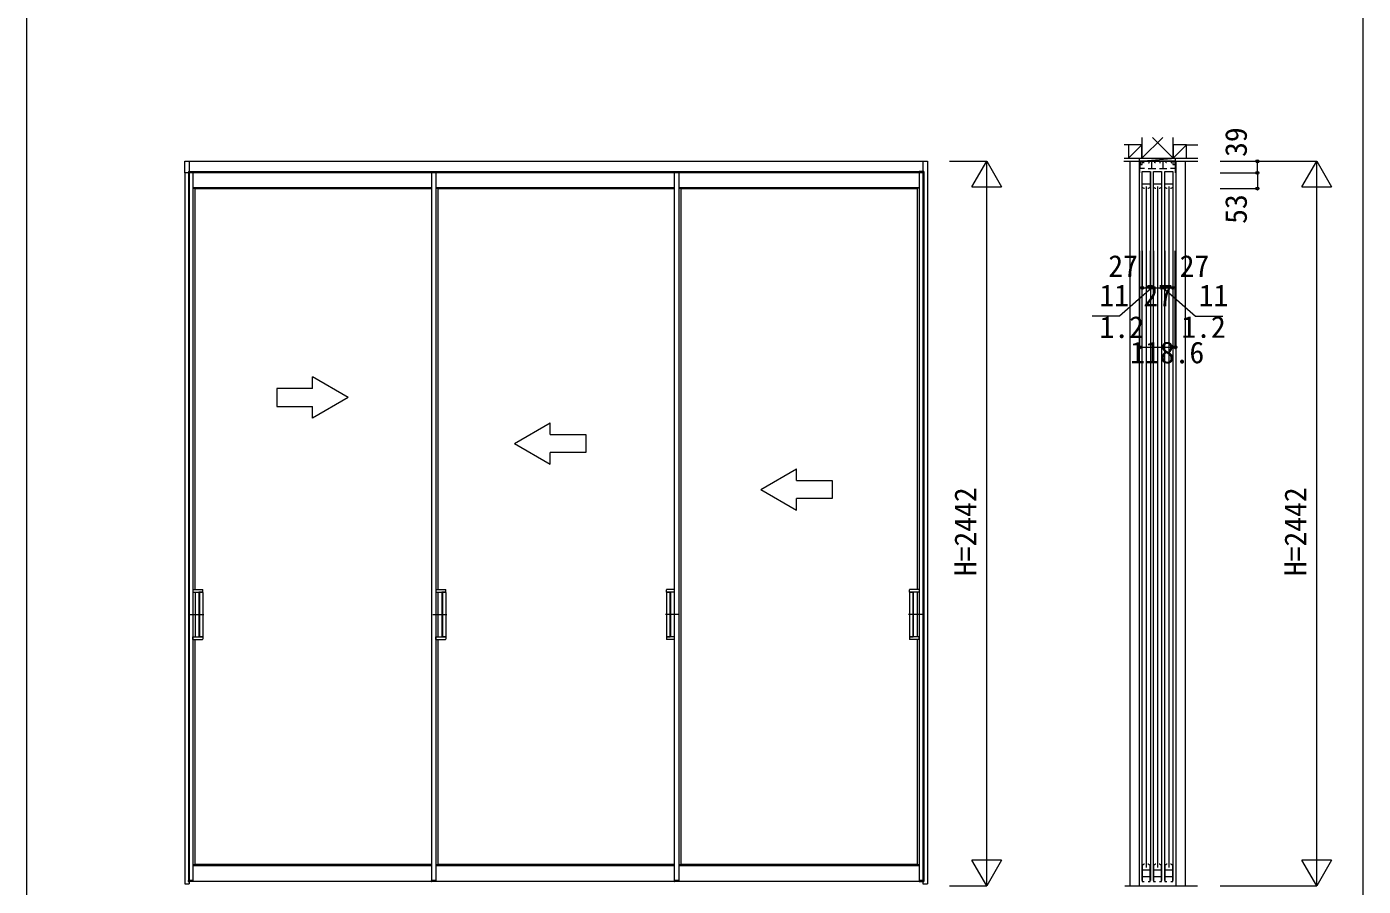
# Model space of a CAD drawing. Units: millimetres, scale not verified. Extents: x -21025 to 6475, y -14850 to 5150.
# Drawn here: x -21025 to -16525, y -6052 to -3156 of the extents above; entities that cross this region are included whole.
import ezdxf
from ezdxf.enums import TextEntityAlignment as Align

# ---------------------------------------------------------------- set-up
doc = ezdxf.new("R2010")
doc.units = ezdxf.units.MM
doc.header["$LTSCALE"] = 50
for name, color, linetype, lineweight in [('0-1_YKK_F1', 7, 'Continuous', 9), ('0-2_YKK_N1', 2, 'Continuous', 9), ('0-3_YKK_Z1', 7, 'Continuous', 9), ('0-4_YKK_A1', 4, 'Continuous', 9), ('0-6_YKK_C1', 4, 'Continuous', 9)]:
    doc.layers.add(name, color=color, linetype=linetype, lineweight=lineweight)
doc.styles.add('ＭＳ ゴシック', font='')
doc.styles.get('ＭＳ ゴシック').set_extended_font_data('MS Gothic')

msp = doc.modelspace()

# ---------------------------------------------------------------- linework, layer by layer
at = {"layer": '0-1_YKK_F1'}
for p, q in [((-21025, -14850), (-21025, 5150)), ((-16525, -14850), (-16525, 4650))]:
    msp.add_line(p, q, dxfattribs=at)
at = {"layer": '0-2_YKK_N1'}
for p, q in [((-17917.72, -3609.5), (-17792.72, -3609.5)), ((-17792.72, -6051.5), (-17792.72, -3609.5)), ((-17006.5, -3609.5), (-16681.5, -3609.5)), ((-16881.5, -3648.5), (-16881.5, -3609.5)), ((-17006.5, -3648.5), (-16881.5, -3648.5)), ((-16881.5, -3648.5), (-16881.5, -3701.5)), ((-17842.72, -3696.1), (-17742.72, -3696.1)), ((-17006.5, -3701.5), (-16881.5, -3701.5)), ((-16731.5, -3696.1), (-16631.5, -3696.1)), ((-17278.19, -4236.05), (-17278.19, -3911.05)), ((-17276.99, -4236.05), (-17276.99, -3911.05)), ((-17269.19, -3911.05), (-17269.19, -4036.55)), ((-17242.19, -3911.05), (-17242.19, -4036.55)), ((-17231.19, -3911.05), (-17231.19, -4036.55)), ((-17204.19, -3911.05), (-17204.19, -4036.55)), ((-17193.19, -3911.05), (-17193.19, -4036.55)), ((-17166.19, -3911.05), (-17166.19, -4036.55)), ((-17158.39, -4236.05), (-17158.39, -3911.05)), ((-17157.19, -4236.05), (-17157.19, -3911.05)), ((-17236.69, -4036.05), (-17345.87, -4131.07)), ((-17269.19, -4036.05), (-17242.19, -4036.05)), ((-17242.19, -4036.05), (-17231.19, -4036.05)), ((-17231.19, -4036.05), (-17204.19, -4036.05)), ((-17204.19, -4036.05), (-17193.19, -4036.05)), ((-17198.69, -4036.05), (-17089.51, -4131.07)), ((-17193.19, -4036.05), (-17166.19, -4036.05)), ((-17345.87, -4131.07), (-17437.72, -4131.07)), ((-17089.51, -4131.07), (-16997.66, -4131.07)), ((-17276.99, -4236.05), (-17278.19, -4236.05)), ((-17276.99, -4236.05), (-17158.39, -4236.05)), ((-17158.39, -4236.05), (-17157.19, -4236.05)), ((-17742.72, -5964.9), (-17842.72, -5964.9)), ((-16631.5, -5964.9), (-16731.5, -5964.9)), ((-17917.72, -6051.5), (-17792.72, -6051.5))]:
    msp.add_line(p, q, dxfattribs=at)
for points in [[(-17842.72, -3696.1), (-17792.72, -3609.5), (-17742.72, -3696.1)], [(-17006.5, -6051.5), (-16681.5, -6051.5), (-16681.5, -3609.5)], [(-16731.5, -3696.1), (-16681.5, -3609.5), (-16631.5, -3696.1)], [(-17742.72, -5964.9), (-17792.72, -6051.5), (-17842.72, -5964.9)], [(-16631.5, -5964.9), (-16681.5, -6051.5), (-16731.5, -5964.9)]]:
    msp.add_lwpolyline(points, dxfattribs=at)
for centre in [(-16881.5, -3609.5), (-16881.5, -3648.5), (-16881.5, -3701.5), (-17269.19, -4036.05), (-17242.19, -4036.05), (-17231.19, -4036.05), (-17204.19, -4036.05), (-17193.19, -4036.05), (-17166.19, -4036.05), (-17278.19, -4236.05), (-17276.99, -4236.05), (-17158.39, -4236.05), (-17157.19, -4236.05)]:
    msp.add_circle(centre, 5, dxfattribs=at)
at = {"layer": '0-3_YKK_Z1'}
for p, q in [((-17315.19, -3554), (-17329.81, -3554)), ((-17315.19, -3599), (-17270.19, -3554)), ((-17315.19, -3554), (-17315.19, -3599)), ((-17270.19, -3554), (-17315.19, -3554)), ((-17200.19, -3529), (-17270.19, -3599)), ((-17270.19, -3529), (-17270.19, -3599)), ((-17270.19, -3599), (-17270.19, -3554)), ((-17235.19, -3529), (-17165.19, -3599)), ((-17165.19, -3599), (-17165.19, -3529)), ((-17165.19, -3599), (-17120.19, -3554)), ((-17165.19, -3554), (-17165.19, -3599)), ((-17120.19, -3554), (-17165.19, -3554)), ((-17120.19, -3554), (-17082.25, -3554)), ((-17120.19, -3599), (-17120.19, -3554)), ((-17329.81, -3599), (-17081.86, -3599)), ((-17315.19, -3599), (-17300.98, -3584.79)), ((-17315.19, -3599), (-17270.19, -3599)), ((-17278.19, -3609.5), (-17157.19, -3599)), ((-17278.19, -3609.5), (-17278.19, -3599)), ((-17270.19, -3599), (-17165.19, -3599)), ((-17165.19, -3599), (-17150.77, -3584.58)), ((-17165.19, -3599), (-17120.19, -3599)), ((-17157.19, -3609.5), (-17157.19, -3599)), ((-17330.68, -3609.5), (-17081.5, -3609.5)), ((-17310.69, -3609.5), (-17310.69, -6051.5)), ((-17279.19, -3609.5), (-17279.19, -6051.5)), ((-17156.19, -3609.5), (-17156.19, -6051.5)), ((-17124.69, -3609.5), (-17124.69, -6051.5)), ((-17328.32, -6051.5), (-17083.25, -6051.5))]:
    msp.add_line(p, q, dxfattribs=at)
at = {"layer": '0-4_YKK_A1'}
for p, q in [((-20492.72, -3609.5), (-17992.72, -3609.5)), ((-20492.72, -3648.5), (-20492.72, -3609.5)), ((-20480.72, -3643.5), (-20465.72, -3643.5)), ((-20480.72, -3643.5), (-20480.72, -3648.5)), ((-20480.72, -3643.5), (-19662.72, -3643.5)), ((-20477.72, -3609.5), (-20477.72, -6044.5)), ((-20465.72, -3643.5), (-20465.72, -3648.5)), ((-19662.72, -3643.5), (-19647.72, -3643.5)), ((-19662.72, -3643.5), (-19662.72, -3648.5)), ((-19647.72, -3643.5), (-19647.72, -3648.5)), ((-19647.72, -3643.5), (-18809.05, -3643.5)), ((-18844.72, -3643.5), (-18829.72, -3643.5)), ((-18844.72, -3643.5), (-18844.72, -3648.5)), ((-18829.72, -3643.5), (-18829.72, -3648.5)), ((-18809.05, -3643.5), (-18014.22, -3643.5)), ((-18004.72, -3643.5), (-18019.72, -3643.5)), ((-18019.72, -3643.5), (-18019.72, -3648.5)), ((-18007.72, -3609.5), (-18007.72, -6044.5)), ((-18004.72, -3643.5), (-18004.72, -3648.5)), ((-17992.72, -3609.5), (-17992.72, -6044.5)), ((-20492.72, -3648.5), (-20492.72, -6044.5)), ((-18007.72, -3648.5), (-20492.72, -3648.5)), ((-20480.72, -3648.5), (-20480.72, -6032.5)), ((-19662.72, -3648.5), (-19662.72, -6032.5)), ((-18844.72, -3648.5), (-18844.72, -6032.5)), ((-18829.72, -3648.5), (-18829.72, -6032.5)), ((-18019.72, -3648.5), (-18019.72, -6032.5)), ((-18004.72, -3648.5), (-18004.72, -6032.5)), ((-20465.72, -3697.75), (-19662.72, -3697.75)), ((-20465.72, -3698.73), (-20458.72, -3701.5)), ((-20458.72, -3701.5), (-20458.72, -5052.5)), ((-20458.72, -3701.5), (-19662.72, -3701.5)), ((-19647.72, -3697.75), (-18844.72, -3697.75)), ((-19647.72, -3698.73), (-19640.72, -3701.5)), ((-19640.72, -3701.5), (-19640.72, -5052.5)), ((-19640.72, -3701.5), (-18844.72, -3701.5)), ((-18829.72, -3697.75), (-18019.72, -3697.75)), ((-18829.72, -3698.73), (-18822.72, -3701.5)), ((-18822.72, -3701.5), (-18822.72, -5978.5)), ((-18822.72, -3701.5), (-18026.72, -3701.5)), ((-18019.72, -3698.73), (-18026.72, -3701.5)), ((-18026.72, -3701.5), (-18026.72, -5052.5)), ((-20062.72, -4375.5), (-20062.72, -4336.22)), ((-19942.72, -4405.5), (-20062.72, -4336.22)), ((-19942.72, -4405.5), (-20062.72, -4474.78)), ((-20182.72, -4435.5), (-20062.72, -4435.5)), ((-20062.72, -4474.78), (-20062.72, -4435.5)), ((-19382.72, -4560.5), (-19262.72, -4491.22)), ((-19262.72, -4530.5), (-19262.72, -4491.22)), ((-19262.72, -4530.5), (-19142.72, -4530.5)), ((-19142.72, -4530.5), (-19142.72, -4590.5)), ((-19382.72, -4560.5), (-19262.72, -4629.78)), ((-19142.72, -4590.5), (-19262.72, -4590.5)), ((-19262.72, -4629.78), (-19262.72, -4590.5)), ((-18553.72, -4715.5), (-18433.72, -4646.22)), ((-18433.72, -4685.5), (-18433.72, -4646.22)), ((-18553.72, -4715.5), (-18433.72, -4784.78)), ((-18433.72, -4685.5), (-18313.72, -4685.5)), ((-18313.72, -4685.5), (-18313.72, -4745.5)), ((-18433.72, -4784.78), (-18433.72, -4745.5)), ((-18313.72, -4745.5), (-18433.72, -4745.5)), ((-20465.72, -5052.5), (-20433.42, -5052.5)), ((-20465.42, -5052.5), (-20465.42, -5061.5)), ((-20465.42, -5061.5), (-20432.92, -5061.5)), ((-20458.42, -5061.5), (-20458.42, -5211.5)), ((-20445.42, -5062), (-20445.42, -5211)), ((-20432.92, -5061.5), (-20444.92, -5061.5)), ((-20443.42, -5062), (-20443.42, -5211)), ((-20434.42, -5061.5), (-20433.42, -5061.5)), ((-20432.42, -5061), (-20432.42, -5053.5)), ((-20432.42, -5062), (-20432.42, -5211)), ((-19647.72, -5052.5), (-19615.42, -5052.5)), ((-19647.42, -5052.5), (-19647.42, -5061.5)), ((-19647.42, -5061.5), (-19614.92, -5061.5)), ((-19640.42, -5061.5), (-19640.42, -5211.5)), ((-19627.42, -5062), (-19627.42, -5211)), ((-19614.92, -5061.5), (-19626.92, -5061.5)), ((-19625.42, -5062), (-19625.42, -5211)), ((-19616.42, -5061.5), (-19615.42, -5061.5)), ((-19614.42, -5061), (-19614.42, -5053.5)), ((-19614.42, -5062), (-19614.42, -5211)), ((-18871.02, -5061), (-18871.02, -5053.5)), ((-18871.02, -5062), (-18871.02, -5211)), ((-18844.72, -5061.5), (-18870.52, -5061.5)), ((-18870.52, -5061.5), (-18858.52, -5061.5)), ((-18844.72, -5052.5), (-18870.02, -5052.5)), ((-18869.02, -5061.5), (-18870.02, -5061.5)), ((-18860.02, -5062), (-18860.02, -5211)), ((-18858.02, -5062), (-18858.02, -5211)), ((-18845.02, -5061.5), (-18845.02, -5211.5)), ((-18053.02, -5061), (-18053.02, -5053.5)), ((-18053.02, -5062), (-18053.02, -5211)), ((-18052.52, -5061.5), (-18040.52, -5061.5)), ((-18020.02, -5061.5), (-18052.52, -5061.5)), ((-18019.72, -5052.5), (-18052.02, -5052.5)), ((-18051.02, -5061.5), (-18052.02, -5061.5)), ((-18042.02, -5062), (-18042.02, -5211)), ((-18040.02, -5062), (-18040.02, -5211)), ((-18027.02, -5061.5), (-18027.02, -5211.5)), ((-18020.02, -5052.5), (-18020.02, -5061.5)), ((-20475.62, -5136.5), (-20432.42, -5136.5)), ((-20448.92, -5136.5), (-20428.92, -5136.5)), ((-19657.62, -5136.5), (-19614.42, -5136.5)), ((-19630.92, -5136.5), (-19610.92, -5136.5)), ((-18854.52, -5136.5), (-18874.52, -5136.5)), ((-18827.82, -5136.5), (-18871.02, -5136.5)), ((-18036.52, -5136.5), (-18056.52, -5136.5)), ((-18009.82, -5136.5), (-18053.02, -5136.5)), ((-20465.42, -5211.5), (-20432.92, -5211.5)), ((-20465.42, -5220.5), (-20465.42, -5211.5)), ((-20432.92, -5211.5), (-20444.92, -5211.5)), ((-20432.42, -5212), (-20432.42, -5219.5)), ((-19647.42, -5211.5), (-19614.92, -5211.5)), ((-19647.42, -5220.5), (-19647.42, -5211.5)), ((-19614.92, -5211.5), (-19626.92, -5211.5)), ((-19614.42, -5212), (-19614.42, -5219.5)), ((-18871.02, -5212), (-18871.02, -5219.5)), ((-18844.72, -5211.5), (-18870.52, -5211.5)), ((-18870.52, -5211.5), (-18858.52, -5211.5)), ((-18053.02, -5212), (-18053.02, -5219.5)), ((-18052.52, -5211.5), (-18040.52, -5211.5)), ((-18020.02, -5211.5), (-18052.52, -5211.5)), ((-18020.02, -5220.5), (-18020.02, -5211.5)), ((-20465.72, -5220.5), (-20433.42, -5220.5)), ((-20458.72, -5220.5), (-20458.72, -5978.5)), ((-19647.72, -5220.5), (-19615.42, -5220.5)), ((-19640.72, -5220.5), (-19640.72, -5978.5)), ((-18844.72, -5220.5), (-18870.02, -5220.5)), ((-18019.72, -5220.5), (-18052.02, -5220.5)), ((-18026.72, -5220.5), (-18026.72, -5978.5)), ((-20465.72, -5981.27), (-20458.72, -5978.5)), ((-20465.72, -5982.25), (-19662.72, -5982.25)), ((-20458.72, -5978.5), (-19662.72, -5978.5)), ((-19647.72, -5981.27), (-19640.72, -5978.5)), ((-19647.72, -5982.25), (-18844.72, -5982.25)), ((-19640.72, -5978.5), (-18844.72, -5978.5)), ((-18829.72, -5981.27), (-18822.72, -5978.5)), ((-18829.72, -5982.25), (-18019.72, -5982.25)), ((-18822.72, -5978.5), (-18026.72, -5978.5)), ((-18019.72, -5981.27), (-18026.72, -5978.5)), ((-20492.72, -6044.5), (-20477.72, -6044.5)), ((-20480.92, -6032.5), (-20480.92, -6036)), ((-20465.72, -6032.5), (-20480.92, -6032.5)), ((-20480.72, -6032.5), (-20465.72, -6032.5)), ((-20465.72, -6036.5), (-20480.42, -6036.5)), ((-19662.72, -6036.5), (-20471.22, -6036.5)), ((-20465.72, -6032.5), (-20465.72, -6036.5)), ((-19662.92, -6032.5), (-19662.92, -6036)), ((-19647.72, -6032.5), (-19662.92, -6032.5)), ((-19662.72, -6032.5), (-19647.72, -6032.5)), ((-19647.72, -6036.5), (-19662.42, -6036.5)), ((-19647.72, -6032.5), (-19647.72, -6036.5)), ((-18844.72, -6036.5), (-19647.72, -6036.5)), ((-18844.92, -6032.5), (-18844.92, -6036)), ((-18829.72, -6032.5), (-18844.92, -6032.5)), ((-18844.72, -6032.5), (-18829.72, -6032.5)), ((-18829.72, -6036.5), (-18844.42, -6036.5)), ((-18829.72, -6032.5), (-18829.72, -6036.5)), ((-18019.72, -6036.5), (-18829.72, -6036.5)), ((-18004.72, -6032.5), (-18019.72, -6032.5)), ((-18019.72, -6032.5), (-18019.72, -6036.5)), ((-18019.72, -6032.5), (-18004.52, -6032.5)), ((-18019.72, -6036.5), (-18005.02, -6036.5)), ((-18007.72, -6044.5), (-17992.72, -6044.5)), ((-18004.52, -6032.5), (-18004.52, -6036))]:
    msp.add_line(p, q, dxfattribs=at)
for points in [[(-20465.72, -3648.5), (-20465.72, -5293.5), (-20465.72, -6032.5)], [(-19647.72, -3648.5), (-19647.72, -5293.5), (-19647.72, -6032.5)], [(-20062.72, -4375.5), (-20182.72, -4375.5), (-20182.72, -4435.5)]]:
    msp.add_lwpolyline(points, dxfattribs=at)
for centre, radius, start, end in [((-20444.92, -5062), 0.5, 90, 180), ((-20442.92, -5062), 0.5, 90, 180), ((-20433.42, -5053.5), 1, 0, 90), ((-20432.92, -5061), 0.5, 270, 0), ((-20432.92, -5062), 0.5, 0, 90), ((-19626.92, -5062), 0.5, 90, 180), ((-19624.92, -5062), 0.5, 90, 180), ((-19615.42, -5053.5), 1, 0, 90), ((-19614.92, -5061), 0.5, 270, 0), ((-19614.92, -5062), 0.5, 0, 90), ((-18870.02, -5053.5), 1, 90, 180), ((-18870.52, -5061), 0.5, 180, 270), ((-18870.52, -5062), 0.5, 90, 180), ((-18860.52, -5062), 0.5, 0, 90), ((-18858.52, -5062), 0.5, 0, 90), ((-18052.02, -5053.5), 1, 90, 180), ((-18052.52, -5061), 0.5, 180, 270), ((-18052.52, -5062), 0.5, 90, 180), ((-18042.52, -5062), 0.5, 0, 90), ((-18040.52, -5062), 0.5, 0, 90), ((-20444.92, -5211), 0.5, 180, 270), ((-20442.92, -5211), 0.5, 180, 270), ((-20433.42, -5219.5), 1, 270, 0), ((-20432.92, -5211), 0.5, 270, 0), ((-20432.92, -5212), 0.5, 0, 90), ((-19626.92, -5211), 0.5, 180, 270), ((-19624.92, -5211), 0.5, 180, 270), ((-19615.42, -5219.5), 1, 270, 0), ((-19614.92, -5211), 0.5, 270, 0), ((-19614.92, -5212), 0.5, 0, 90), ((-18870.52, -5211), 0.5, 180, 270), ((-18870.52, -5212), 0.5, 90, 180), ((-18870.02, -5219.5), 1, 180, 270), ((-18860.52, -5211), 0.5, 270, 0), ((-18858.52, -5211), 0.5, 270, 0), ((-18052.52, -5211), 0.5, 180, 270), ((-18052.52, -5212), 0.5, 90, 180), ((-18052.02, -5219.5), 1, 180, 270), ((-18042.52, -5211), 0.5, 270, 0), ((-18040.52, -5211), 0.5, 270, 0), ((-20480.42, -6036), 0.5, 180, 270), ((-19662.42, -6036), 0.5, 180, 270), ((-18844.42, -6036), 0.5, 180, 270), ((-18005.02, -6036), 0.5, 270, 0)]:
    msp.add_arc(centre, radius, start, end, dxfattribs=at)
at = {"layer": '0-6_YKK_C1'}
for p, q in [((-17278.19, -3609.5), (-17278.19, -3648.5)), ((-17157.19, -3609.5), (-17278.19, -3609.5)), ((-17276.69, -3620), (-17269.49, -3620)), ((-17276.69, -3633.3), (-17276.69, -3620)), ((-17261.89, -3633.3), (-17276.69, -3633.3)), ((-17276.19, -3610.8), (-17276.19, -3620)), ((-17270.69, -3643.5), (-17270.69, -6032.5)), ((-17269.49, -3620), (-17269.49, -3609.5)), ((-17269.19, -3697.75), (-17269.19, -3643.5)), ((-17269.19, -3643.5), (-17242.19, -3643.5)), ((-17265.09, -3614.8), (-17265.09, -3609.5)), ((-17263.09, -3614.8), (-17265.09, -3614.8)), ((-17249.49, -3633.3), (-17223.89, -3633.3)), ((-17248.29, -3614.8), (-17246.29, -3614.8)), ((-17246.29, -3614.8), (-17246.29, -3609.5)), ((-17242.19, -3643.5), (-17242.19, -3697.75)), ((-17240.69, -6032.5), (-17240.69, -3643.5)), ((-17236.69, -3633.3), (-17236.69, -3609.5)), ((-17232.69, -3643.5), (-17232.69, -6032.5)), ((-17231.19, -3697.75), (-17231.19, -3643.5)), ((-17231.19, -3643.5), (-17204.19, -3643.5)), ((-17227.09, -3614.8), (-17227.09, -3609.5)), ((-17225.09, -3614.8), (-17227.09, -3614.8)), ((-17211.49, -3633.3), (-17185.89, -3633.3)), ((-17210.29, -3614.8), (-17208.29, -3614.8)), ((-17208.29, -3614.8), (-17208.29, -3609.5)), ((-17204.19, -3643.5), (-17204.19, -3697.75)), ((-17202.69, -6032.5), (-17202.69, -3643.5)), ((-17198.69, -3633.3), (-17198.69, -3609.5)), ((-17194.69, -3643.5), (-17194.69, -6032.5)), ((-17193.19, -3697.75), (-17193.19, -3643.5)), ((-17193.19, -3643.5), (-17166.19, -3643.5)), ((-17189.09, -3614.8), (-17189.09, -3609.5)), ((-17187.09, -3614.8), (-17189.09, -3614.8)), ((-17158.69, -3633.3), (-17173.49, -3633.3)), ((-17172.29, -3614.8), (-17170.29, -3614.8)), ((-17170.29, -3614.8), (-17170.29, -3609.5)), ((-17166.19, -3643.5), (-17166.19, -3697.75)), ((-17165.89, -3609.5), (-17165.89, -3620)), ((-17165.89, -3620), (-17158.69, -3620)), ((-17164.69, -6032.5), (-17164.69, -3643.5)), ((-17159.19, -3610.8), (-17159.19, -3620)), ((-17158.69, -3620), (-17158.69, -3633.3)), ((-17157.19, -3648.5), (-17157.19, -3609.5)), ((-17269.19, -3685), (-17242.19, -3685)), ((-17231.19, -3685), (-17204.19, -3685)), ((-17193.19, -3685), (-17166.19, -3685)), ((-17262.69, -3701.5), (-17269.19, -3697.75)), ((-17261.19, -3701.5), (-17262.69, -3701.5)), ((-17255.69, -3694), (-17255.69, -5989)), ((-17248.69, -3701.5), (-17250.19, -3701.5)), ((-17242.19, -3697.75), (-17248.69, -3701.5)), ((-17224.69, -3701.5), (-17231.19, -3697.75)), ((-17223.19, -3701.5), (-17224.69, -3701.5)), ((-17217.69, -3694), (-17217.69, -5989)), ((-17210.69, -3701.5), (-17212.19, -3701.5)), ((-17204.19, -3697.75), (-17210.69, -3701.5)), ((-17186.69, -3701.5), (-17193.19, -3697.75)), ((-17185.19, -3701.5), (-17186.69, -3701.5)), ((-17179.69, -3694), (-17179.69, -5989)), ((-17172.69, -3701.5), (-17174.19, -3701.5)), ((-17166.19, -3697.75), (-17172.69, -3701.5)), ((-17269.19, -5982.25), (-17269.19, -6036.5)), ((-17248.69, -5978.5), (-17250.19, -5978.5)), ((-17242.19, -5982.25), (-17248.69, -5978.5)), ((-17242.19, -6036.5), (-17242.19, -5982.25)), ((-17231.19, -5982.25), (-17231.19, -6036.5)), ((-17210.69, -5978.5), (-17212.19, -5978.5)), ((-17204.19, -5982.25), (-17210.69, -5978.5)), ((-17204.19, -6036.5), (-17204.19, -5982.25)), ((-17193.19, -5982.25), (-17193.19, -6036.5)), ((-17172.69, -5978.5), (-17174.19, -5978.5)), ((-17166.19, -5982.25), (-17172.69, -5978.5)), ((-17166.19, -6036.5), (-17166.19, -5982.25)), ((-17269.19, -5996.9), (-17242.19, -5996.9)), ((-17269.19, -6019.5), (-17242.19, -6019.5)), ((-17231.19, -5996.9), (-17204.19, -5996.9)), ((-17231.19, -6019.5), (-17204.19, -6019.5)), ((-17193.19, -5996.9), (-17166.19, -5996.9)), ((-17193.19, -6019.5), (-17166.19, -6019.5)), ((-17269.19, -6036.5), (-17262.19, -6036.5)), ((-17249.19, -6036.5), (-17242.19, -6036.5)), ((-17231.19, -6036.5), (-17224.19, -6036.5)), ((-17211.19, -6036.5), (-17204.19, -6036.5)), ((-17193.19, -6036.5), (-17186.19, -6036.5)), ((-17173.19, -6036.5), (-17166.19, -6036.5))]:
    msp.add_line(p, q, dxfattribs=at)
for points in [[(-17261.19, -5978.5), (-17262.69, -5978.5), (-17269.19, -5982.25)], [(-17223.19, -5978.5), (-17224.69, -5978.5), (-17231.19, -5982.25)], [(-17185.19, -5978.5), (-17186.69, -5978.5), (-17193.19, -5982.25)]]:
    msp.add_lwpolyline(points, dxfattribs=at)

# ---------------------------------------------------------------- texts
at = {"layer": '0-2_YKK_N1', "color": 4, "style": 'ＭＳ ゴシック'}
for s, p in [('39', (-16895.01, -3594.78)), ('53', (-16895.01, -3820.26)), ('H=2442', (-17806.23, -5007.38)), ('H=2442', (-16695.01, -5007.38))]:
    msp.add_text(s, height=73.31, rotation=90, dxfattribs=at).set_placement(p, align=Align.BOTTOM_LEFT)
for s, p in [('27', (-17383.43, -4021.08)), ('27', (-17143.22, -4021.08)), ('11', (-17413.5, -4120.09)), ('27', (-17265.5, -4120.09)), ('11', (-17079.14, -4120.09)), ('1.2', (-17413.13, -4226.68)), ('1.2', (-17137.6, -4226.28)), ('118.6', (-17309.67, -4312.28))]:
    msp.add_text(s, height=73.31, dxfattribs=at).set_placement(p, align=Align.BOTTOM_LEFT)

doc.saveas('drawing.dxf')
